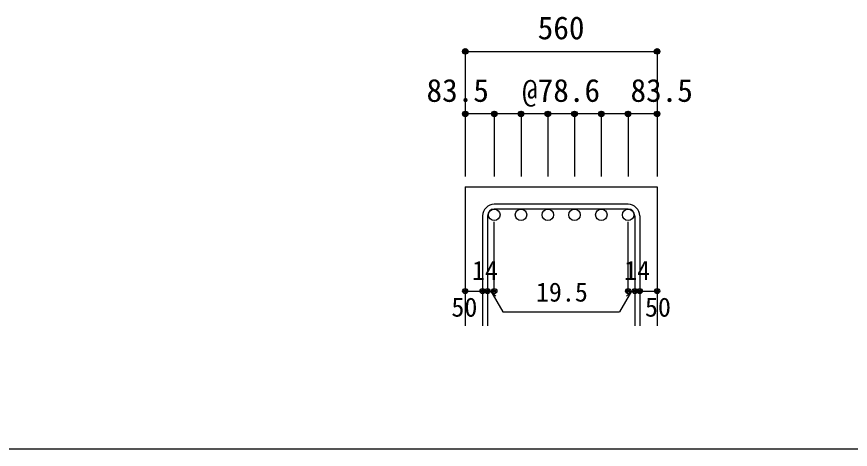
# Model space of a CAD drawing. Units: millimetres at full size, sheet at 1:30; details may follow other scales. Extents: x -5973 to 5954, y -4195 to 4201.
# Drawn here: x -1014 to 1384, y 3 to 1248 of the extents above; entities that cross this region are included whole.
import ezdxf
from ezdxf.enums import TextEntityAlignment as Align

# ---------------------------------------------------------------- set-up
doc = ezdxf.new("R2010")
doc.units = ezdxf.units.MM
doc.header["$LTSCALE"] = 30
doc.header["$PDMODE"] = 32
doc.header["$PDSIZE"] = 15
for name, color, linetype in [('0-1_躯体線', 2, 'Continuous'), ('0-5_基礎梁筋', 7, 'Continuous'), ('0-6_スタラップ筋', 7, 'Continuous'), ('0-D_寸法', 4, 'Continuous'), ('F-0_枠', 6, 'Continuous')]:
    doc.layers.add(name, color=color, linetype=linetype)
doc.styles.add('ＭＳ ゴシック', font='')
doc.styles.get('ＭＳ ゴシック').set_extended_font_data('MS Gothic')

msp = doc.modelspace()

# ---------------------------------------------------------------- linework, layer by layer
at = {"layer": '0-1_躯体線'}
for p, q in [((276.44, 758.3), (828.44, 758.3)), ((276.44, 758.3), (276.44, 358.3)), ((828.44, 758.3), (828.44, 358.3))]:
    msp.add_line(p, q, dxfattribs=at)
at = {"layer": '0-5_基礎梁筋', "color": 3}
for centre in [(359.94, 677.8), (436.94, 677.8), (513.94, 677.8), (590.94, 677.8), (667.94, 677.8), (744.94, 677.8)]:
    msp.add_circle(centre, 16.5, dxfattribs=at)
at = {"layer": '0-6_スタラップ筋'}
for p, q in [((744.94, 708.3), (359.94, 708.3)), ((326.44, 674.8), (326.44, 358.3)), ((340.44, 674.8), (340.44, 358.3)), ((744.94, 694.3), (359.94, 694.3)), ((764.44, 674.8), (764.44, 358.3)), ((778.44, 674.8), (778.44, 358.3))]:
    msp.add_line(p, q, dxfattribs=at)
for centre, radius, start, end in [((359.94, 674.8), 33.5, 90, 180), ((744.94, 674.8), 33.5, 0, 90), ((359.94, 674.8), 19.5, 90, 180), ((744.94, 674.8), 19.5, 0, 90)]:
    msp.add_arc(centre, radius, start, end, dxfattribs=at)
at = {"layer": '0-D_寸法'}
for p, q in [((276.44, 1148.3), (828.44, 1148.3)), ((828.44, 1148.3), (828.44, 968.3)), ((828.44, 1148.3), (828.44, 968.3)), ((359.94, 968.3), (276.44, 968.3)), ((359.94, 968.3), (359.94, 788.3)), ((552.44, 968.3), (359.94, 968.3)), ((436.94, 968.3), (436.94, 788.3)), ((513.94, 968.3), (513.94, 788.3)), ((744.94, 968.3), (552.44, 968.3)), ((590.94, 968.3), (590.94, 788.3)), ((667.94, 968.3), (667.94, 788.3)), ((744.94, 968.3), (744.94, 788.3)), ((828.44, 968.3), (744.94, 968.3)), ((828.44, 968.3), (828.44, 788.3)), ((828.44, 968.3), (828.44, 788.3)), ((744.94, 458.3), (744.94, 657.63)), ((276.44, 458.3), (326.44, 458.3)), ((350.19, 458.3), (384.41, 399.02)), ((350.19, 458.3), (364.33, 444.16)), ((754.69, 458.3), (720.46, 399.02)), ((754.69, 458.3), (740.54, 444.16)), ((744.94, 458.3), (828.44, 458.3)), ((764.44, 458.3), (778.44, 458.3)), ((384.41, 399.02), (720.46, 399.02))]:
    msp.add_line(p, q, dxfattribs=at)
for points in [[(276.44, 1148.3), (276.44, 968.3), (276.44, 788.3)], [(326.44, 458.3), (359.94, 458.3), (359.94, 657.63)]]:
    msp.add_lwpolyline(points, dxfattribs=at)
for centre, radius in [((276.44, 1148.3), 8), ((276.44, 1148.3), 7.2), ((276.44, 1148.3), 6.4), ((276.44, 1148.3), 5.6), ((276.44, 1148.3), 4.8), ((276.44, 1148.3), 4), ((276.44, 1148.3), 3.2), ((828.44, 1148.3), 8), ((828.44, 1148.3), 7.2), ((828.44, 1148.3), 6.4), ((828.44, 1148.3), 5.6), ((828.44, 1148.3), 4.8), ((828.44, 1148.3), 4), ((828.44, 1148.3), 3.2), ((276.44, 1148.3), 2.4), ((276.44, 1148.3), 1.6), ((276.44, 1148.3), 0.8), ((828.44, 1148.3), 2.4), ((828.44, 1148.3), 1.6), ((828.44, 1148.3), 0.8), ((276.44, 968.3), 8), ((276.44, 968.3), 7.2), ((276.44, 968.3), 6.4), ((276.44, 968.3), 5.6), ((276.44, 968.3), 4.8), ((276.44, 968.3), 4), ((276.44, 968.3), 3.2), ((276.44, 968.3), 2.4), ((276.44, 968.3), 1.6), ((276.44, 968.3), 0.8), ((359.94, 968.3), 8), ((359.94, 968.3), 7.2), ((359.94, 968.3), 6.4), ((359.94, 968.3), 5.6), ((359.94, 968.3), 4.8), ((359.94, 968.3), 4), ((359.94, 968.3), 3.2), ((359.94, 968.3), 2.4), ((359.94, 968.3), 1.6), ((359.94, 968.3), 0.8), ((436.94, 968.3), 8), ((436.94, 968.3), 7.2), ((436.94, 968.3), 6.4), ((436.94, 968.3), 5.6), ((436.94, 968.3), 4.8), ((436.94, 968.3), 4), ((436.94, 968.3), 3.2), ((436.94, 968.3), 2.4), ((436.94, 968.3), 1.6), ((436.94, 968.3), 0.8), ((513.94, 968.3), 8), ((513.94, 968.3), 7.2), ((513.94, 968.3), 6.4), ((513.94, 968.3), 5.6), ((513.94, 968.3), 4.8), ((513.94, 968.3), 4), ((513.94, 968.3), 3.2), ((513.94, 968.3), 2.4), ((513.94, 968.3), 1.6), ((513.94, 968.3), 0.8), ((590.94, 968.3), 8), ((590.94, 968.3), 7.2), ((590.94, 968.3), 6.4), ((590.94, 968.3), 5.6), ((590.94, 968.3), 4.8), ((590.94, 968.3), 4), ((590.94, 968.3), 3.2), ((590.94, 968.3), 2.4), ((590.94, 968.3), 1.6), ((590.94, 968.3), 0.8), ((667.94, 968.3), 8), ((667.94, 968.3), 7.2), ((667.94, 968.3), 6.4), ((667.94, 968.3), 5.6), ((667.94, 968.3), 4.8), ((667.94, 968.3), 4), ((667.94, 968.3), 3.2), ((667.94, 968.3), 2.4), ((667.94, 968.3), 1.6), ((667.94, 968.3), 0.8), ((744.94, 968.3), 8), ((744.94, 968.3), 7.2), ((744.94, 968.3), 6.4), ((744.94, 968.3), 5.6), ((744.94, 968.3), 4.8), ((744.94, 968.3), 4), ((744.94, 968.3), 3.2), ((744.94, 968.3), 2.4), ((744.94, 968.3), 1.6), ((744.94, 968.3), 0.8), ((828.44, 968.3), 8), ((828.44, 968.3), 7.2), ((828.44, 968.3), 6.4), ((828.44, 968.3), 5.6), ((828.44, 968.3), 4.8), ((828.44, 968.3), 4), ((828.44, 968.3), 3.2), ((828.44, 968.3), 2.4), ((828.44, 968.3), 1.6), ((828.44, 968.3), 0.8), ((276.44, 458.3), 4), ((276.44, 458.3), 3.6), ((276.44, 458.3), 3.2), ((276.44, 458.3), 2.8), ((276.44, 458.3), 2.4), ((276.44, 458.3), 2), ((276.44, 458.3), 1.6), ((276.44, 458.3), 1.2), ((276.44, 458.3), 0.8), ((276.44, 458.3), 0.4), ((326.44, 458.3), 4), ((326.44, 458.3), 3.6), ((326.44, 458.3), 3.2), ((326.44, 458.3), 2.8), ((326.44, 458.3), 2.4), ((326.44, 458.3), 2), ((326.44, 458.3), 1.6), ((326.44, 458.3), 1.2), ((326.44, 458.3), 0.8), ((326.44, 458.3), 0.4), ((340.44, 458.3), 4), ((340.44, 458.3), 3.6), ((340.44, 458.3), 3.2), ((340.44, 458.3), 2.8), ((340.44, 458.3), 2.4), ((340.44, 458.3), 2), ((340.44, 458.3), 1.6), ((340.44, 458.3), 1.2), ((340.44, 458.3), 0.8), ((340.44, 458.3), 0.4), ((359.94, 458.3), 4), ((359.94, 458.3), 3.6), ((359.94, 458.3), 3.2), ((359.94, 458.3), 2.8), ((359.94, 458.3), 2.4), ((359.94, 458.3), 2), ((359.94, 458.3), 1.6), ((359.94, 458.3), 1.2), ((359.94, 458.3), 0.8), ((359.94, 458.3), 0.4), ((744.94, 458.3), 4), ((744.94, 458.3), 3.6), ((744.94, 458.3), 3.2), ((744.94, 458.3), 2.8), ((744.94, 458.3), 2.4), ((744.94, 458.3), 2), ((744.94, 458.3), 1.6), ((744.94, 458.3), 1.2), ((744.94, 458.3), 0.8), ((744.94, 458.3), 0.4), ((764.44, 458.3), 4), ((764.44, 458.3), 3.6), ((764.44, 458.3), 3.2), ((764.44, 458.3), 2.8), ((764.44, 458.3), 2.4), ((764.44, 458.3), 2), ((764.44, 458.3), 1.6), ((764.44, 458.3), 1.2), ((764.44, 458.3), 0.8), ((764.44, 458.3), 0.4), ((778.44, 458.3), 4), ((778.44, 458.3), 3.6), ((778.44, 458.3), 3.2), ((778.44, 458.3), 2.8), ((778.44, 458.3), 2.4), ((778.44, 458.3), 2), ((778.44, 458.3), 1.6), ((778.44, 458.3), 1.2), ((778.44, 458.3), 0.8), ((778.44, 458.3), 0.4), ((828.44, 458.3), 4), ((828.44, 458.3), 3.6), ((828.44, 458.3), 3.2), ((828.44, 458.3), 2.8), ((828.44, 458.3), 2.4), ((828.44, 458.3), 2), ((828.44, 458.3), 1.6), ((828.44, 458.3), 1.2), ((828.44, 458.3), 0.8), ((828.44, 458.3), 0.4)]:
    msp.add_circle(centre, radius, dxfattribs=at)
at = {"layer": '0-D_寸法', "color": 7}
for p in [(276.44, 1148.3), (276.44, 1148.3), (828.44, 1148.3), (828.44, 1148.3), (276.44, 968.3), (359.94, 968.3), (436.94, 968.3), (513.94, 968.3), (590.94, 968.3), (667.94, 968.3), (744.94, 968.3), (828.44, 968.3), (276.44, 458.3), (326.44, 458.3), (340.44, 458.3), (359.94, 458.3), (744.94, 458.3), (764.44, 458.3), (778.44, 458.3), (828.44, 458.3)]:
    msp.add_point(p, dxfattribs=at)
at = {"layer": 'F-0_枠', "color": 2}
msp.add_line((3723.6, 2.95), (-5972.88, 2.95), dxfattribs=at)

# ---------------------------------------------------------------- texts
at = {"layer": '0-D_寸法', "style": 'ＭＳ ゴシック'}
for s, height, p in [('560', 65.98, (484.94, 1163.3)), ('83.5', 65.98, (164.94, 983.3)), ('@78.6', 65.98, (439.94, 983.3)), ('83.5', 65.98, (751.94, 983.3)), ('14', 54.99, (295.9, 473.75)), ('14', 54.99, (733.48, 473.75)), ('19.5', 54.99, (479.67, 411.67)), ('50', 54.99, (236.44, 368.3)), ('50', 54.99, (793.44, 368.3))]:
    msp.add_text(s, height=height, dxfattribs=at).set_placement(p, align=Align.BOTTOM_LEFT)

doc.saveas('drawing.dxf')
